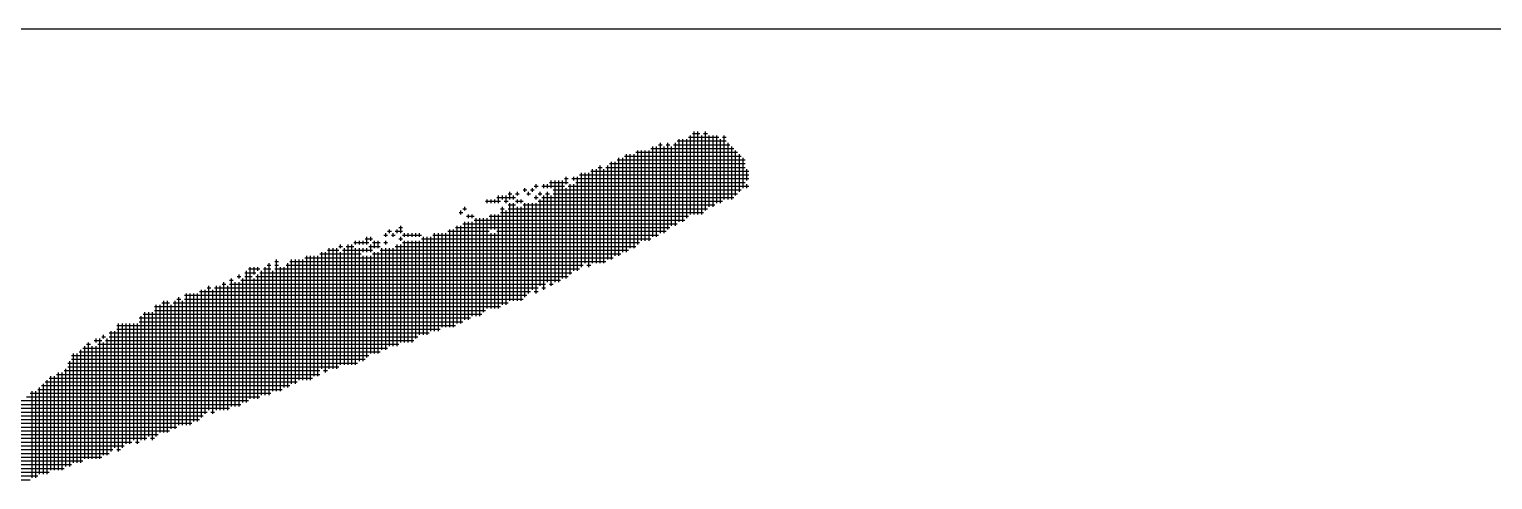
# Model space of a CAD drawing. Header units: feet. Extents: x 0 to 504600, y 0 to 356400.
# Drawn here: x 318158 to 320364, y 18521 to 19200 of the extents above; entities that cross this region are included whole.
import ezdxf
from ezdxf.enums import TextEntityAlignment as Align

# ---------------------------------------------------------------- set-up
doc = ezdxf.new("R2010")
doc.units = ezdxf.units.FT
doc.header["$LTSCALE"] = 600
doc.header["$MEASUREMENT"] = 0
for name, color, linetype in [('CX-BORD', 3, 'CONTINUOUS'), ('CX-BORD-LIN1', 4, 'CONTINUOUS'), ('CX-BORD-LIN2', 3, 'CONTINUOUS'), ('CX-BORD-TEX2', 7, 'CONTINUOUS'), ('CX-BORD-TEX3', 6, 'CONTINUOUS'), ('CX-COMM', 3, 'CONTINUOUS')]:
    doc.layers.add(name, color=color, linetype=linetype)
doc.styles.add('TB_TEXT', font='')
doc.styles.add('TB_WBTXT', font='')
doc.styles.add('TB_WMTXT', font='')
doc.styles.get('TB_TEXT').set_extended_font_data('DotumChe')
doc.styles.get('TB_WBTXT').set_extended_font_data('Dotum')
doc.styles.get('TB_WMTXT').set_extended_font_data('DotumChe')

# ---------------------------------------------------------------- blocks, each defined once
blk = doc.blocks.new('CXBLKA1')
at = {"layer": 'CX-BORD-LIN2'}
blk.add_lwpolyline([(558, 12), (270, 12)], dxfattribs=at)
at = {"layer": 'CX-BORD-LIN1', "style": 'TB_TEXT'}
for tag, p in [('TR_RCON5', (342.3033, 33)), ('TR_RCON4', (342.3033, 27)), ('TR_RCON3', (342.3033, 21)), ('TR_RCON2', (342.3033, 15)), ('TR_RCON1', (342.3033, 9))]:
    blk.add_attdef(tag, text='', height=3.5, dxfattribs=at).set_placement(p, align=Align.MIDDLE_LEFT)
for tag, height, p in [('TR_DGN5', 3.5, (451.1185, 33)), ('TR_CHK5', 3.5, (491.1185, 33)), ('TR_RDAT5', 3.5, (317.5, 33)), ('TR_APP5', 3.5, (531.1185, 33)), ('TR_RNUM5', 3, (285.1051, 32.6366)), ('TR_DGN4', 3.5, (451.1185, 27)), ('TR_CHK4', 3.5, (491.1185, 27)), ('TR_RDAT4', 3.5, (317.5, 27)), ('TR_APP4', 3.5, (531.1185, 27)), ('TR_RNUM4', 3, (285.1051, 26.6366)), ('TR_DGN3', 3.5, (451.1185, 21)), ('TR_CHK3', 3.5, (491.1185, 21)), ('TR_RDAT3', 3.5, (317.5, 21)), ('TR_APP3', 3.5, (531.1185, 21)), ('TR_RNUM3', 3, (285.1051, 20.6366)), ('TR_DGN2', 3.5, (451.1185, 15)), ('TR_CHK2', 3.5, (491.1185, 15)), ('TR_RDAT2', 3.5, (317.5, 15)), ('TR_APP2', 3.5, (531.1185, 15)), ('TR_RNUM2', 3, (285.1051, 14.6366)), ('TR_DGN1', 3.5, (451.1185, 9)), ('TR_CHK1', 3.5, (491.1185, 9)), ('TR_RDAT1', 3.5, (317.5, 9)), ('TR_APP1', 3.5, (531.1185, 9)), ('TR_RNUM1', 3, (285.1051, 8.6366))]:
    blk.add_attdef(tag, text='', height=height, dxfattribs=at).set_placement(p, align=Align.MIDDLE_CENTER)
at = {"layer": 'CX-BORD-LIN2', "style": 'TB_TEXT'}
blk.add_attdef('TD_VERSION', text='', height=3, rotation=90, dxfattribs=at).set_placement((800.5, 48.0149), align=Align.MIDDLE_CENTER)
at = {"layer": 'CX-BORD-TEX2', "style": 'TB_WMTXT'}
for tag, height, p in [('TB_CNAME', 5, (15.3448, 531.8324)), ('TB_CSCOP', 4, (16.6346, 523.8324))]:
    blk.add_attdef(tag, text='', height=height, dxfattribs=at).set_placement(p, align=Align.BOTTOM_LEFT)
at = {"layer": 'CX-BORD-TEX2', "style": 'TB_WBTXT'}
for tag, height, p in [('TB_MTITIL', 10, (398, 533.3264)), ('TB_STITL', 7, (398, 518.3264))]:
    blk.add_attdef(tag, text='', height=height, dxfattribs=at).set_placement(p, align=Align.MIDDLE_CENTER)
at = {"layer": 'CX-BORD-TEX3', "style": 'TB_TEXT'}
for tag, height, p in [('TD_LNDST', 4.5, (215, 31.5)), ('TD_DSECT', 4.5, (605.5, 31.5)), ('TD_DDIST', 4.5, (654.5, 31.5)), ('TD_DNAME_TOP', 4.5, (755, 27.957)), ('TD_CSECT', 4.5, (605.5, 22.5)), ('TD_CDIST', 4.5, (654.5, 22.5)), ('TD_DNAME_MAIN', 4.5, (755, 21.4731)), ('TD_DNAME_BOT', 3, (755, 15.2489)), ('TD_HSCAL', 4.5, (620.8841, 13.7484)), ('TD_VSCAL', 4.5, (656.8615, 13.7484)), ('TD_CCOMP', 4.5, (215, 13.5927)), ('TD_CSTEP', 4.5, (250.744, 5.125)), ('TD_FIELD', 4.5, (180, 5.125)), ('TD_DWGNO', 4.5, (755, 5.0017)), ('TD_DWGCODE', 4.5, (637, 4.7908))]:
    blk.add_attdef(tag, text='', height=height, dxfattribs=at).set_placement(p, align=Align.MIDDLE_CENTER)
for tag, height, width, p in [('TD_DCOMP', 4.5, 0.95, (215, 22.5875)), ('TD_CNAME', 5, 0.78, (65, 7.5956))]:
    blk.add_attdef(tag, text='', height=height, dxfattribs=dict(at, width=width)).set_placement(p, align=Align.MIDDLE_CENTER)

msp = doc.modelspace()

# ---------------------------------------------------------------- linework, layer by layer
at = {"layer": 'CX-COMM'}
for p, q in [((319151.9, 19037.4, 14725.6), (319197.3, 19037.4, 14725.6)), ((319154.8, 18921.1, 14725.6), (319154.8, 19040.2, 14725.6)), ((319157.6, 19043, 14725.6), (319168.9, 19043, 14725.6)), ((319160.4, 18921.1, 14725.6), (319160.4, 19045.9, 14725.6)), ((319166.1, 18921.1, 14725.6), (319166.1, 19045.9, 14725.6)), ((319171.8, 18921.1, 14725.6), (319171.8, 19040.2, 14725.6)), ((319174.6, 19043, 14725.6), (319180.3, 19043, 14725.6)), ((319177.4, 18926.8, 14725.6), (319177.4, 19045.9, 14725.6)), ((319183.1, 18932.5, 14725.6), (319183.1, 19040.2, 14725.6)), ((319188.8, 18932.5, 14725.6), (319188.8, 19040.2, 14725.6)), ((319194.4, 18938.1, 14725.6), (319194.4, 19040.2, 14725.6)), ((319202.9, 19037.4, 14725.6), (319208.6, 19037.4, 14725.6)), ((319205.8, 18943.8, 14725.6), (319205.8, 19040.2, 14725.6)), ((319072.5, 19014.7, 14725.6), (319225.6, 19014.7, 14725.6)), ((319075.4, 18875.8, 14725.6), (319075.4, 19017.5, 14725.6)), ((319081, 18881.4, 14725.6), (319081, 19017.5, 14725.6)), ((319086.7, 18881.4, 14725.6), (319086.7, 19017.5, 14725.6)), ((319092.4, 18881.4, 14725.6), (319092.4, 19017.5, 14725.6)), ((319095.2, 19020.3, 14725.6), (319220, 19020.3, 14725.6)), ((319098.1, 18887.1, 14725.6), (319098.1, 19023.2, 14725.6)), ((319103.7, 18887.1, 14725.6), (319103.7, 19023.2, 14725.6)), ((319106.6, 19026, 14725.6), (319112.2, 19026, 14725.6)), ((319109.4, 18892.8, 14725.6), (319109.4, 19028.8, 14725.6)), ((319115.1, 18892.8, 14725.6), (319115.1, 19023.2, 14725.6)), ((319117.9, 19026, 14725.6), (319123.6, 19026, 14725.6)), ((319120.7, 18898.4, 14725.6), (319120.7, 19028.8, 14725.6)), ((319126.4, 18904.1, 14725.6), (319126.4, 19023.2, 14725.6)), ((319129.2, 19026, 14725.6), (319214.3, 19026, 14725.6)), ((319132.1, 18904.1, 14725.6), (319132.1, 19028.8, 14725.6)), ((319134.9, 19031.7, 14725.6), (319208.6, 19031.7, 14725.6)), ((319137.7, 18909.8, 14725.6), (319137.7, 19034.5, 14725.6)), ((319143.4, 18909.8, 14725.6), (319143.4, 19034.5, 14725.6)), ((319149.1, 18915.4, 14725.6), (319149.1, 19034.5, 14725.6)), ((319200.1, 18938.1, 14725.6), (319200.1, 19034.5, 14725.6)), ((319211.5, 18943.8, 14725.6), (319211.5, 19028.8, 14725.6)), ((319217.1, 18943.8, 14725.6), (319217.1, 19023.2, 14725.6)), ((319222.8, 18949.5, 14725.6), (319222.8, 19017.5, 14725.6)), ((319015.8, 18992, 14725.6), (319021.5, 18992, 14725.6)), ((319018.7, 18847.4, 14725.6), (319018.7, 18994.8, 14725.6)), ((319027.2, 18992, 14725.6), (319237, 18992, 14725.6)), ((319030, 18853.1, 14725.6), (319030, 18994.8, 14725.6)), ((319032.8, 18997.7, 14725.6), (319237, 18997.7, 14725.6)), ((319035.7, 18853.1, 14725.6), (319035.7, 19000.5, 14725.6)), ((319041.4, 18858.7, 14725.6), (319041.4, 19000.5, 14725.6)), ((319044.2, 19003.3, 14725.6), (319237, 19003.3, 14725.6)), ((319047, 18858.7, 14725.6), (319047, 19006.2, 14725.6)), ((319052.7, 18864.4, 14725.6), (319052.7, 19006.2, 14725.6)), ((319055.5, 19009, 14725.6), (319231.3, 19009, 14725.6)), ((319058.4, 18864.4, 14725.6), (319058.4, 19011.8, 14725.6)), ((319064, 18870.1, 14725.6), (319064, 19011.8, 14725.6)), ((319069.7, 18870.1, 14725.6), (319069.7, 19011.8, 14725.6)), ((319228.5, 18955.1, 14725.6), (319228.5, 19011.8, 14725.6)), ((319234.1, 18960.8, 14725.6), (319234.1, 19006.2, 14725.6)), ((318942.1, 18969.3, 14725.6), (318970.5, 18969.3, 14725.6)), ((318945, 18960.8, 14725.6), (318945, 18972.1, 14725.6)), ((318950.6, 18819.1, 14725.6), (318950.6, 18972.1, 14725.6)), ((318956.3, 18819.1, 14725.6), (318956.3, 18972.1, 14725.6)), ((318962, 18824.7, 14725.6), (318962, 18972.1, 14725.6)), ((318964.8, 18975, 14725.6), (318970.5, 18975, 14725.6)), ((318967.6, 18966.5, 14725.6), (318967.6, 18977.8, 14725.6)), ((318976.1, 18975, 14725.6), (319242.6, 18975, 14725.6)), ((318979, 18972.1, 14725.6), (318979, 18977.8, 14725.6)), ((318981.8, 18969.3, 14725.6), (319237, 18969.3, 14725.6)), ((318984.7, 18836.1, 14725.6), (318984.7, 18977.8, 14725.6)), ((318987.5, 18980.7, 14725.6), (319242.6, 18980.7, 14725.6)), ((318990.3, 18841.7, 14725.6), (318990.3, 18983.5, 14725.6)), ((318996, 18847.4, 14725.6), (318996, 18983.5, 14725.6)), ((319001.7, 18841.7, 14725.6), (319001.7, 18983.5, 14725.6)), ((319004.5, 18986.3, 14725.6), (319242.6, 18986.3, 14725.6)), ((319007.3, 18847.4, 14725.6), (319007.3, 18989.2, 14725.6)), ((319013, 18847.4, 14725.6), (319013, 18989.2, 14725.6)), ((319024.3, 18847.4, 14725.6), (319024.3, 18989.2, 14725.6)), ((319239.8, 18972.1, 14725.6), (319239.8, 18989.2, 14725.6)), ((318862.7, 18946.6, 14725.6), (318891.1, 18946.6, 14725.6)), ((318865.6, 18938.1, 14725.6), (318865.6, 18949.5, 14725.6)), ((318871.3, 18943.8, 14725.6), (318871.3, 18949.5, 14725.6)), ((318876.9, 18938.1, 14725.6), (318876.9, 18949.5, 14725.6)), ((318879.8, 18952.3, 14725.6), (318885.4, 18952.3, 14725.6)), ((318882.6, 18943.8, 14725.6), (318882.6, 18955.1, 14725.6)), ((318888.3, 18943.8, 14725.6), (318888.3, 18949.5, 14725.6)), ((318891.1, 18952.3, 14725.6), (318896.8, 18952.3, 14725.6)), ((318893.9, 18949.5, 14725.6), (318893.9, 18955.1, 14725.6)), ((318902.4, 18958, 14725.6), (318908.1, 18958, 14725.6)), ((318905.3, 18955.1, 14725.6), (318905.3, 18960.8, 14725.6)), ((318908.1, 18952.3, 14725.6), (318913.8, 18952.3, 14725.6)), ((318910.9, 18949.5, 14725.6), (318910.9, 18955.1, 14725.6)), ((318913.8, 18958, 14725.6), (318919.4, 18958, 14725.6)), ((318916.6, 18955.1, 14725.6), (318916.6, 18960.8, 14725.6)), ((318919.4, 18963.6, 14725.6), (318925.1, 18963.6, 14725.6)), ((318919.4, 18946.6, 14725.6), (318925.1, 18946.6, 14725.6)), ((318922.3, 18960.8, 14725.6), (318922.3, 18966.5, 14725.6)), ((318922.3, 18943.8, 14725.6), (318922.3, 18949.5, 14725.6)), ((318925.1, 18952.3, 14725.6), (318930.8, 18952.3, 14725.6)), ((318928, 18949.5, 14725.6), (318928, 18955.1, 14725.6)), ((318930.8, 18963.6, 14725.6), (318964.8, 18963.6, 14725.6)), ((318930.8, 18946.6, 14725.6), (319220, 18946.6, 14725.6)), ((318933.6, 18960.8, 14725.6), (318933.6, 18966.5, 14725.6)), ((318933.6, 18807.7, 14725.6), (318933.6, 18949.5, 14725.6)), ((318936.5, 18952.3, 14725.6), (318942.1, 18952.3, 14725.6)), ((318939.3, 18960.8, 14725.6), (318939.3, 18966.5, 14725.6)), ((318939.3, 18819.1, 14725.6), (318939.3, 18955.1, 14725.6)), ((318945, 18813.4, 14725.6), (318945, 18949.5, 14725.6)), ((318947.8, 18958, 14725.6), (319231.3, 18958, 14725.6)), ((318947.8, 18952.3, 14725.6), (319225.6, 18952.3, 14725.6)), ((318967.6, 18824.7, 14725.6), (318967.6, 18960.8, 14725.6)), ((318970.5, 18963.6, 14725.6), (319242.6, 18963.6, 14725.6)), ((318973.3, 18830.4, 14725.6), (318973.3, 18966.5, 14725.6)), ((318979, 18836.1, 14725.6), (318979, 18966.5, 14725.6)), ((319239.8, 18960.8, 14725.6), (319239.8, 18966.5, 14725.6)), ((318808.9, 18921.1, 14725.6), (318808.9, 18926.8, 14725.6)), ((318811.7, 18929.6, 14725.6), (318817.4, 18929.6, 14725.6)), ((318814.6, 18926.8, 14725.6), (318814.6, 18932.5, 14725.6)), ((318845.7, 18941, 14725.6), (318868.4, 18941, 14725.6)), ((318848.6, 18938.1, 14725.6), (318848.6, 18943.8, 14725.6)), ((318854.2, 18938.1, 14725.6), (318854.2, 18943.8, 14725.6)), ((318859.9, 18938.1, 14725.6), (318859.9, 18943.8, 14725.6)), ((318868.4, 18929.6, 14725.6), (318874.1, 18929.6, 14725.6)), ((318871.3, 18785, 14725.6), (318871.3, 18932.5, 14725.6)), ((318874.1, 18941, 14725.6), (318879.8, 18941, 14725.6)), ((318876.9, 18785, 14725.6), (318876.9, 18926.8, 14725.6)), ((318879.8, 18935.3, 14725.6), (318891.1, 18935.3, 14725.6)), ((318879.8, 18929.6, 14725.6), (319180.3, 18929.6, 14725.6)), ((318882.6, 18790.7, 14725.6), (318882.6, 18938.1, 14725.6)), ((318888.3, 18790.7, 14725.6), (318888.3, 18938.1, 14725.6)), ((318891.1, 18941, 14725.6), (318902.4, 18941, 14725.6)), ((318893.9, 18938.1, 14725.6), (318893.9, 18943.8, 14725.6)), ((318893.9, 18790.7, 14725.6), (318893.9, 18932.5, 14725.6)), ((318899.6, 18938.1, 14725.6), (318899.6, 18943.8, 14725.6)), ((318899.6, 18790.7, 14725.6), (318899.6, 18932.5, 14725.6)), ((318902.4, 18935.3, 14725.6), (319191.6, 18935.3, 14725.6)), ((318905.3, 18796.4, 14725.6), (318905.3, 18938.1, 14725.6)), ((318910.9, 18802, 14725.6), (318910.9, 18938.1, 14725.6)), ((318916.6, 18807.7, 14725.6), (318916.6, 18938.1, 14725.6)), ((318922.3, 18802, 14725.6), (318922.3, 18938.1, 14725.6)), ((318925.1, 18941, 14725.6), (319202.9, 18941, 14725.6)), ((318928, 18813.4, 14725.6), (318928, 18943.8, 14725.6)), ((318718.2, 18892.8, 14725.6), (318718.2, 18904.1, 14725.6)), ((318803.2, 18756.7, 14725.6), (318803.2, 18904.1, 14725.6)), ((318806, 18924, 14725.6), (318811.7, 18924, 14725.6)), ((318808.9, 18756.7, 14725.6), (318808.9, 18904.1, 14725.6)), ((318811.7, 18906.9, 14725.6), (319134.9, 18906.9, 14725.6)), ((318814.6, 18762.4, 14725.6), (318814.6, 18909.8, 14725.6)), ((318817.4, 18918.3, 14725.6), (318828.7, 18918.3, 14725.6)), ((318820.2, 18915.4, 14725.6), (318820.2, 18921.1, 14725.6)), ((318820.2, 18762.4, 14725.6), (318820.2, 18909.8, 14725.6)), ((318825.9, 18915.4, 14725.6), (318825.9, 18921.1, 14725.6)), ((318825.9, 18768, 14725.6), (318825.9, 18909.8, 14725.6)), ((318828.7, 18912.6, 14725.6), (319146.2, 18912.6, 14725.6)), ((318831.6, 18768, 14725.6), (318831.6, 18915.4, 14725.6)), ((318837.2, 18768, 14725.6), (318837.2, 18915.4, 14725.6)), ((318842.9, 18773.7, 14725.6), (318842.9, 18915.4, 14725.6)), ((318848.6, 18779.4, 14725.6), (318848.6, 18915.4, 14725.6)), ((318851.4, 18918.3, 14725.6), (319151.9, 18918.3, 14725.6)), ((318854.2, 18898.4, 14725.6), (318854.2, 18921.1, 14725.6)), ((318859.9, 18898.4, 14725.6), (318859.9, 18921.1, 14725.6)), ((318865.6, 18779.4, 14725.6), (318865.6, 18921.1, 14725.6)), ((318868.4, 18924, 14725.6), (319174.6, 18924, 14725.6)), ((318650.1, 18875.8, 14725.6), (318650.1, 18881.4, 14725.6)), ((318655.8, 18875.8, 14725.6), (318655.8, 18881.4, 14725.6)), ((318661.5, 18875.8, 14725.6), (318661.5, 18881.4, 14725.6)), ((318664.3, 18884.3, 14725.6), (318675.6, 18884.3, 14725.6)), ((318667.1, 18875.8, 14725.6), (318667.1, 18887.1, 14725.6)), ((318672.8, 18881.4, 14725.6), (318672.8, 18887.1, 14725.6)), ((318678.5, 18870.1, 14725.6), (318678.5, 18881.4, 14725.6)), ((318684.1, 18870.1, 14725.6), (318684.1, 18881.4, 14725.6)), ((318692.6, 18889.9, 14725.6), (318698.3, 18889.9, 14725.6)), ((318695.5, 18887.1, 14725.6), (318695.5, 18892.8, 14725.6)), ((318695.5, 18875.8, 14725.6), (318695.5, 18881.4, 14725.6)), ((318698.3, 18895.6, 14725.6), (318704, 18895.6, 14725.6)), ((318701.2, 18892.8, 14725.6), (318701.2, 18898.4, 14725.6)), ((318704, 18889.9, 14725.6), (318709.7, 18889.9, 14725.6)), ((318706.8, 18887.1, 14725.6), (318706.8, 18892.8, 14725.6)), ((318709.7, 18895.6, 14725.6), (318721, 18895.6, 14725.6)), ((318712.5, 18892.8, 14725.6), (318712.5, 18898.4, 14725.6)), ((318715.3, 18901.3, 14725.6), (318721, 18901.3, 14725.6)), ((318715.3, 18884.3, 14725.6), (318721, 18884.3, 14725.6)), ((318718.2, 18881.4, 14725.6), (318718.2, 18887.1, 14725.6)), ((318721, 18889.9, 14725.6), (318749.3, 18889.9, 14725.6)), ((318723.8, 18887.1, 14725.6), (318723.8, 18892.8, 14725.6)), ((318723.8, 18728.3, 14725.6), (318723.8, 18881.4, 14725.6)), ((318729.5, 18887.1, 14725.6), (318729.5, 18892.8, 14725.6)), ((318729.5, 18728.3, 14725.6), (318729.5, 18881.4, 14725.6)), ((318735.2, 18887.1, 14725.6), (318735.2, 18892.8, 14725.6)), ((318735.2, 18728.3, 14725.6), (318735.2, 18881.4, 14725.6)), ((318740.8, 18887.1, 14725.6), (318740.8, 18892.8, 14725.6)), ((318740.8, 18734, 14725.6), (318740.8, 18881.4, 14725.6)), ((318746.5, 18887.1, 14725.6), (318746.5, 18892.8, 14725.6)), ((318746.5, 18739.7, 14725.6), (318746.5, 18881.4, 14725.6)), ((318749.3, 18884.3, 14725.6), (319095.2, 18884.3, 14725.6)), ((318752.2, 18739.7, 14725.6), (318752.2, 18887.1, 14725.6)), ((318757.9, 18739.7, 14725.6), (318757.9, 18887.1, 14725.6)), ((318763.5, 18745.3, 14725.6), (318763.5, 18887.1, 14725.6)), ((318766.4, 18889.9, 14725.6), (319106.6, 18889.9, 14725.6)), ((318769.2, 18745.3, 14725.6), (318769.2, 18892.8, 14725.6)), ((318774.9, 18745.3, 14725.6), (318774.9, 18892.8, 14725.6)), ((318780.5, 18751, 14725.6), (318780.5, 18892.8, 14725.6)), ((318786.2, 18751, 14725.6), (318786.2, 18892.8, 14725.6)), ((318789, 18895.6, 14725.6), (318851.4, 18895.6, 14725.6)), ((318791.9, 18751, 14725.6), (318791.9, 18898.4, 14725.6)), ((318797.5, 18751, 14725.6), (318797.5, 18898.4, 14725.6)), ((318800.4, 18901.3, 14725.6), (319123.6, 18901.3, 14725.6)), ((318854.2, 18779.4, 14725.6), (318854.2, 18892.8, 14725.6)), ((318859.9, 18779.4, 14725.6), (318859.9, 18892.8, 14725.6)), ((318862.7, 18895.6, 14725.6), (319117.9, 18895.6, 14725.6)), ((318576.4, 18671.6, 14725.6), (318576.4, 18858.7, 14725.6)), ((318582.1, 18671.6, 14725.6), (318582.1, 18858.7, 14725.6)), ((318587.8, 18677.3, 14725.6), (318587.8, 18858.7, 14725.6)), ((318593.4, 18677.3, 14725.6), (318593.4, 18858.7, 14725.6)), ((318596.3, 18861.6, 14725.6), (318658.6, 18861.6, 14725.6)), ((318599.1, 18688.6, 14725.6), (318599.1, 18864.4, 14725.6)), ((318604.8, 18683, 14725.6), (318604.8, 18864.4, 14725.6)), ((318607.6, 18867.3, 14725.6), (318624.6, 18867.3, 14725.6)), ((318610.4, 18688.6, 14725.6), (318610.4, 18870.1, 14725.6)), ((318616.1, 18688.6, 14725.6), (318616.1, 18870.1, 14725.6)), ((318621.8, 18688.6, 14725.6), (318621.8, 18870.1, 14725.6)), ((318624.6, 18872.9, 14725.6), (318630.3, 18872.9, 14725.6)), ((318627.4, 18870.1, 14725.6), (318627.4, 18875.8, 14725.6)), ((318627.4, 18694.3, 14725.6), (318627.4, 18864.4, 14725.6)), ((318630.3, 18867.3, 14725.6), (318675.6, 18867.3, 14725.6)), ((318633.1, 18694.3, 14725.6), (318633.1, 18870.1, 14725.6)), ((318635.9, 18872.9, 14725.6), (318647.3, 18872.9, 14725.6)), ((318638.8, 18694.3, 14725.6), (318638.8, 18875.8, 14725.6)), ((318644.5, 18694.3, 14725.6), (318644.5, 18875.8, 14725.6)), ((318647.3, 18878.6, 14725.6), (318670, 18878.6, 14725.6)), ((318650.1, 18694.3, 14725.6), (318650.1, 18870.1, 14725.6)), ((318655.8, 18700, 14725.6), (318655.8, 18870.1, 14725.6)), ((318661.5, 18864.4, 14725.6), (318661.5, 18870.1, 14725.6)), ((318661.5, 18700, 14725.6), (318661.5, 18858.7, 14725.6)), ((318667.1, 18864.4, 14725.6), (318667.1, 18870.1, 14725.6)), ((318667.1, 18705.7, 14725.6), (318667.1, 18858.7, 14725.6)), ((318670, 18872.9, 14725.6), (318687, 18872.9, 14725.6)), ((318672.8, 18864.4, 14725.6), (318672.8, 18875.8, 14725.6)), ((318672.8, 18711.3, 14725.6), (318672.8, 18858.7, 14725.6)), ((318675.6, 18878.6, 14725.6), (318687, 18878.6, 14725.6)), ((318675.6, 18861.6, 14725.6), (319049.9, 18861.6, 14725.6)), ((318678.5, 18711.3, 14725.6), (318678.5, 18864.4, 14725.6)), ((318684.1, 18711.3, 14725.6), (318684.1, 18864.4, 14725.6)), ((318687, 18867.3, 14725.6), (319061.2, 18867.3, 14725.6)), ((318689.8, 18717, 14725.6), (318689.8, 18870.1, 14725.6)), ((318692.6, 18878.6, 14725.6), (318698.3, 18878.6, 14725.6)), ((318695.5, 18717, 14725.6), (318695.5, 18870.1, 14725.6)), ((318701.2, 18722.7, 14725.6), (318701.2, 18870.1, 14725.6)), ((318706.8, 18722.7, 14725.6), (318706.8, 18870.1, 14725.6)), ((318709.7, 18872.9, 14725.6), (319072.5, 18872.9, 14725.6)), ((318712.5, 18722.7, 14725.6), (318712.5, 18875.8, 14725.6)), ((318718.2, 18728.3, 14725.6), (318718.2, 18875.8, 14725.6)), ((318721, 18878.6, 14725.6), (319078.2, 18878.6, 14725.6)), ((318488.5, 18838.9, 14725.6), (318505.5, 18838.9, 14725.6)), ((318491.4, 18643.3, 14725.6), (318491.4, 18841.7, 14725.6)), ((318497, 18830.4, 14725.6), (318497, 18841.7, 14725.6)), ((318502.7, 18836.1, 14725.6), (318502.7, 18841.7, 14725.6)), ((318511.2, 18838.9, 14725.6), (318522.5, 18838.9, 14725.6)), ((318514, 18649, 14725.6), (318514, 18841.7, 14725.6)), ((318516.9, 18844.6, 14725.6), (318522.5, 18844.6, 14725.6)), ((318519.7, 18649, 14725.6), (318519.7, 18847.4, 14725.6)), ((318528.2, 18850.2, 14725.6), (318533.9, 18850.2, 14725.6)), ((318528.2, 18844.6, 14725.6), (318533.9, 18844.6, 14725.6)), ((318528.2, 18838.9, 14725.6), (318987.5, 18838.9, 14725.6)), ((318531.1, 18654.6, 14725.6), (318531.1, 18853.1, 14725.6)), ((318536.7, 18654.6, 14725.6), (318536.7, 18841.7, 14725.6)), ((318542.4, 18660.3, 14725.6), (318542.4, 18841.7, 14725.6)), ((318545.2, 18844.6, 14725.6), (318993.2, 18844.6, 14725.6)), ((318548.1, 18660.3, 14725.6), (318548.1, 18847.4, 14725.6)), ((318550.9, 18850.2, 14725.6), (319027.2, 18850.2, 14725.6)), ((318553.7, 18666, 14725.6), (318553.7, 18853.1, 14725.6)), ((318559.4, 18666, 14725.6), (318559.4, 18853.1, 14725.6)), ((318565.1, 18671.6, 14725.6), (318565.1, 18853.1, 14725.6)), ((318570.7, 18671.6, 14725.6), (318570.7, 18853.1, 14725.6)), ((318573.6, 18855.9, 14725.6), (319038.5, 18855.9, 14725.6)), ((318998.8, 18844.6, 14725.6), (319004.5, 18844.6, 14725.6)), ((318448.8, 18816.2, 14725.6), (318454.5, 18816.2, 14725.6)), ((318451.7, 18626.3, 14725.6), (318451.7, 18819.1, 14725.6)), ((318460.2, 18821.9, 14725.6), (318465.8, 18821.9, 14725.6)), ((318460.2, 18816.2, 14725.6), (318936.5, 18816.2, 14725.6)), ((318463, 18631.9, 14725.6), (318463, 18824.7, 14725.6)), ((318468.7, 18631.9, 14725.6), (318468.7, 18819.1, 14725.6)), ((318471.5, 18827.6, 14725.6), (318477.2, 18827.6, 14725.6)), ((318474.4, 18824.7, 14725.6), (318474.4, 18830.4, 14725.6)), ((318474.4, 18631.9, 14725.6), (318474.4, 18819.1, 14725.6)), ((318477.2, 18821.9, 14725.6), (318959.1, 18821.9, 14725.6)), ((318480, 18637.6, 14725.6), (318480, 18824.7, 14725.6)), ((318482.9, 18833.2, 14725.6), (318499.9, 18833.2, 14725.6)), ((318482.9, 18827.6, 14725.6), (318494.2, 18827.6, 14725.6)), ((318485.7, 18637.6, 14725.6), (318485.7, 18836.1, 14725.6)), ((318497, 18643.3, 14725.6), (318497, 18824.7, 14725.6)), ((318499.9, 18827.6, 14725.6), (318970.5, 18827.6, 14725.6)), ((318502.7, 18643.3, 14725.6), (318502.7, 18830.4, 14725.6)), ((318505.5, 18833.2, 14725.6), (318976.1, 18833.2, 14725.6)), ((318508.4, 18649, 14725.6), (318508.4, 18836.1, 14725.6)), ((318525.4, 18654.6, 14725.6), (318525.4, 18836.1, 14725.6)), ((318942.1, 18816.2, 14725.6), (318947.8, 18816.2, 14725.6)), ((318380.8, 18793.5, 14725.6), (318386.5, 18793.5, 14725.6)), ((318383.6, 18603.6, 14725.6), (318383.6, 18796.4, 14725.6)), ((318392.1, 18799.2, 14725.6), (318908.1, 18799.2, 14725.6)), ((318392.1, 18793.5, 14725.6), (318902.4, 18793.5, 14725.6)), ((318395, 18603.6, 14725.6), (318395, 18802, 14725.6)), ((318400.6, 18603.6, 14725.6), (318400.6, 18802, 14725.6)), ((318406.3, 18609.3, 14725.6), (318406.3, 18802, 14725.6)), ((318412, 18609.3, 14725.6), (318412, 18802, 14725.6)), ((318414.8, 18804.9, 14725.6), (318913.8, 18804.9, 14725.6)), ((318417.7, 18614.9, 14725.6), (318417.7, 18807.7, 14725.6)), ((318423.3, 18620.6, 14725.6), (318423.3, 18807.7, 14725.6)), ((318426.2, 18810.6, 14725.6), (318431.8, 18810.6, 14725.6)), ((318429, 18626.3, 14725.6), (318429, 18813.4, 14725.6)), ((318434.7, 18620.6, 14725.6), (318434.7, 18807.7, 14725.6)), ((318437.5, 18810.6, 14725.6), (318925.1, 18810.6, 14725.6)), ((318440.3, 18626.3, 14725.6), (318440.3, 18813.4, 14725.6)), ((318446, 18626.3, 14725.6), (318446, 18813.4, 14725.6)), ((318457.3, 18626.3, 14725.6), (318457.3, 18813.4, 14725.6)), ((318919.4, 18804.9, 14725.6), (318925.1, 18804.9, 14725.6)), ((318930.8, 18810.6, 14725.6), (318936.5, 18810.6, 14725.6)), ((318329.8, 18770.9, 14725.6), (318840.1, 18770.9, 14725.6)), ((318332.6, 18580.9, 14725.6), (318332.6, 18773.7, 14725.6)), ((318338.3, 18586.6, 14725.6), (318338.3, 18773.7, 14725.6)), ((318343.9, 18580.9, 14725.6), (318343.9, 18773.7, 14725.6)), ((318346.8, 18782.2, 14725.6), (318868.4, 18782.2, 14725.6)), ((318346.8, 18776.5, 14725.6), (318845.7, 18776.5, 14725.6)), ((318349.6, 18586.6, 14725.6), (318349.6, 18785, 14725.6)), ((318355.3, 18592.3, 14725.6), (318355.3, 18785, 14725.6)), ((318358.1, 18787.9, 14725.6), (318369.5, 18787.9, 14725.6)), ((318361, 18592.3, 14725.6), (318361, 18790.7, 14725.6)), ((318366.6, 18592.3, 14725.6), (318366.6, 18790.7, 14725.6)), ((318372.3, 18597.9, 14725.6), (318372.3, 18785, 14725.6)), ((318375.1, 18787.9, 14725.6), (318879.8, 18787.9, 14725.6)), ((318378, 18597.9, 14725.6), (318378, 18790.7, 14725.6)), ((318389.3, 18603.6, 14725.6), (318389.3, 18790.7, 14725.6)), ((318290.1, 18753.9, 14725.6), (318800.4, 18753.9, 14725.6)), ((318290.1, 18748.2, 14725.6), (318777.7, 18748.2, 14725.6)), ((318292.9, 18563.9, 14725.6), (318292.9, 18756.7, 14725.6)), ((318298.6, 18569.6, 14725.6), (318298.6, 18756.7, 14725.6)), ((318304.3, 18575.2, 14725.6), (318304.3, 18756.7, 14725.6)), ((318309.9, 18575.2, 14725.6), (318309.9, 18756.7, 14725.6)), ((318315.6, 18580.9, 14725.6), (318315.6, 18756.7, 14725.6)), ((318321.3, 18575.2, 14725.6), (318321.3, 18756.7, 14725.6)), ((318324.1, 18765.2, 14725.6), (318823.1, 18765.2, 14725.6)), ((318324.1, 18759.5, 14725.6), (318811.7, 18759.5, 14725.6)), ((318326.9, 18580.9, 14725.6), (318326.9, 18768, 14725.6)), ((318247.6, 18552.6, 14725.6), (318247.6, 18728.3, 14725.6)), ((318256.1, 18731.2, 14725.6), (318267.4, 18731.2, 14725.6)), ((318258.9, 18728.3, 14725.6), (318258.9, 18734, 14725.6)), ((318264.6, 18552.6, 14725.6), (318264.6, 18734, 14725.6)), ((318267.4, 18736.8, 14725.6), (318273.1, 18736.8, 14725.6)), ((318270.2, 18734, 14725.6), (318270.2, 18739.7, 14725.6)), ((318270.2, 18558.2, 14725.6), (318270.2, 18728.3, 14725.6)), ((318273.1, 18731.2, 14725.6), (318738, 18731.2, 14725.6)), ((318275.9, 18558.2, 14725.6), (318275.9, 18734, 14725.6)), ((318278.7, 18742.5, 14725.6), (318760.7, 18742.5, 14725.6)), ((318278.7, 18736.8, 14725.6), (318743.7, 18736.8, 14725.6)), ((318281.6, 18563.9, 14725.6), (318281.6, 18745.3, 14725.6)), ((318287.2, 18569.6, 14725.6), (318287.2, 18745.3, 14725.6)), ((318222, 18708.5, 14725.6), (318670, 18708.5, 14725.6)), ((318224.9, 18546.9, 14725.6), (318224.9, 18711.3, 14725.6)), ((318230.5, 18546.9, 14725.6), (318230.5, 18711.3, 14725.6)), ((318233.4, 18714.2, 14725.6), (318687, 18714.2, 14725.6)), ((318236.2, 18546.9, 14725.6), (318236.2, 18717, 14725.6)), ((318239, 18719.8, 14725.6), (318698.3, 18719.8, 14725.6)), ((318241.9, 18552.6, 14725.6), (318241.9, 18722.7, 14725.6)), ((318244.7, 18725.5, 14725.6), (318250.4, 18725.5, 14725.6)), ((318253.2, 18552.6, 14725.6), (318253.2, 18722.7, 14725.6)), ((318258.9, 18552.6, 14725.6), (318258.9, 18722.7, 14725.6)), ((318261.7, 18725.5, 14725.6), (318715.3, 18725.5, 14725.6)), ((318202.2, 18535.6, 14725.6), (318202.2, 18683, 14725.6)), ((318207.9, 18535.6, 14725.6), (318207.9, 18683, 14725.6)), ((318210.7, 18685.8, 14725.6), (318596.3, 18685.8, 14725.6)), ((318213.5, 18541.2, 14725.6), (318213.5, 18688.6, 14725.6)), ((318216.4, 18697.2, 14725.6), (318653, 18697.2, 14725.6)), ((318216.4, 18691.5, 14725.6), (318624.6, 18691.5, 14725.6)), ((318219.2, 18541.2, 14725.6), (318219.2, 18700, 14725.6)), ((318222, 18702.8, 14725.6), (318664.3, 18702.8, 14725.6)), ((318601.9, 18685.8, 14725.6), (318607.6, 18685.8, 14725.6)), ((318173.8, 18529.9, 14725.6), (318173.8, 18660.3, 14725.6)), ((318176.7, 18663.1, 14725.6), (318550.9, 18663.1, 14725.6)), ((318179.5, 18529.9, 14725.6), (318179.5, 18666, 14725.6)), ((318182.3, 18668.8, 14725.6), (318562.2, 18668.8, 14725.6)), ((318185.2, 18529.9, 14725.6), (318185.2, 18671.6, 14725.6)), ((318188, 18674.5, 14725.6), (318584.9, 18674.5, 14725.6)), ((318190.9, 18535.6, 14725.6), (318190.9, 18677.3, 14725.6)), ((318196.5, 18535.6, 14725.6), (318196.5, 18677.3, 14725.6)), ((318199.4, 18680.1, 14725.6), (318596.3, 18680.1, 14725.6)), ((318137, 18640.5, 14725.6), (318488.5, 18640.5, 14725.6)), ((318154, 18646.1, 14725.6), (318505.5, 18646.1, 14725.6)), ((318159.7, 18651.8, 14725.6), (318522.5, 18651.8, 14725.6)), ((318162.5, 18524.2, 14725.6), (318162.5, 18654.6, 14725.6)), ((318168.2, 18524.2, 14725.6), (318168.2, 18654.6, 14725.6)), ((318171, 18657.5, 14725.6), (318539.6, 18657.5, 14725.6)), ((318080.3, 18623.4, 14725.6), (318426.2, 18623.4, 14725.6)), ((318103, 18617.8, 14725.6), (318420.5, 18617.8, 14725.6)), ((318131.3, 18629.1, 14725.6), (318460.2, 18629.1, 14725.6)), ((318137, 18634.8, 14725.6), (318477.2, 18634.8, 14725.6)), ((318431.8, 18623.4, 14725.6), (318437.5, 18623.4, 14725.6)), ((318046.3, 18595.1, 14725.6), (318369.5, 18595.1, 14725.6)), ((318057.6, 18600.8, 14725.6), (318380.8, 18600.8, 14725.6)), ((318074.6, 18606.4, 14725.6), (318403.5, 18606.4, 14725.6)), ((318086, 18612.1, 14725.6), (318414.8, 18612.1, 14725.6)), ((318006.6, 18572.4, 14725.6), (318301.4, 18572.4, 14725.6)), ((318017.9, 18578.1, 14725.6), (318312.8, 18578.1, 14725.6)), ((318040.6, 18589.4, 14725.6), (318352.4, 18589.4, 14725.6)), ((318040.6, 18583.8, 14725.6), (318335.4, 18583.8, 14725.6)), ((318318.4, 18578.1, 14725.6), (318324.1, 18578.1, 14725.6)), ((318341.1, 18583.8, 14725.6), (318346.8, 18583.8, 14725.6)), ((317921.5, 18549.7, 14725.6), (318239, 18549.7, 14725.6)), ((317955.5, 18561.1, 14725.6), (318278.7, 18561.1, 14725.6)), ((317955.5, 18555.4, 14725.6), (318267.4, 18555.4, 14725.6)), ((317972.6, 18566.7, 14725.6), (318284.4, 18566.7, 14725.6)), ((318290.1, 18566.7, 14725.6), (318295.7, 18566.7, 14725.6)), ((317864.8, 18532.7, 14725.6), (318188, 18532.7, 14725.6)), ((317881.8, 18538.4, 14725.6), (318210.7, 18538.4, 14725.6)), ((317910.2, 18544.1, 14725.6), (318222, 18544.1, 14725.6)), ((317785.4, 18521.4, 14725.6), (318159.7, 18521.4, 14725.6)), ((317802.5, 18527.1, 14725.6), (318171, 18527.1, 14725.6))]:
    msp.add_line(p, q, dxfattribs=at)

# ---------------------------------------------------------------- block references
at = {"layer": 'CX-BORD', "xscale": 600, "yscale": 600, "zscale": 600}
msp.add_blockref('CXBLKA1', (15000, 12000), dxfattribs=at)

doc.saveas('drawing.dxf')
